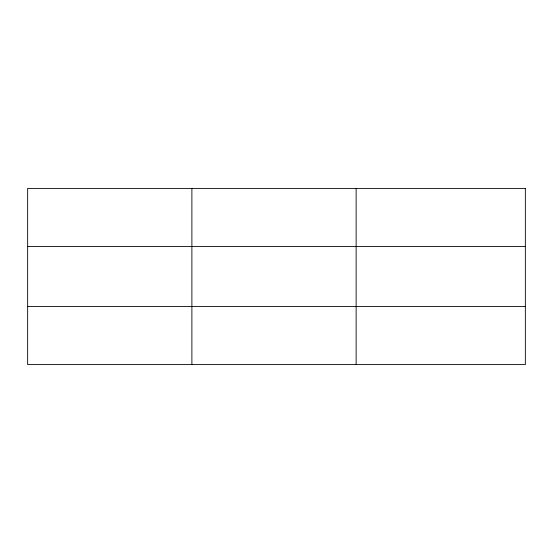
<?xml version="1.0" encoding="UTF-8"?>
<svg xmlns="http://www.w3.org/2000/svg" width="553" height="553" viewBox="0 0 553 553"><rect width="100%" height="100%" fill="white"/><g stroke="black" fill="none" stroke-linecap="round" stroke-linejoin="round"><path stroke-width="0.83" d="M191.891 188.407L191.891 364.593M356.132 188.407L356.132 364.593M27.65 246.548L525.35 246.548M27.65 306.452L525.35 306.452M525.35 188.407L525.35 364.593L27.65 364.593L27.65 188.407L525.35 188.407"/></g></svg>
